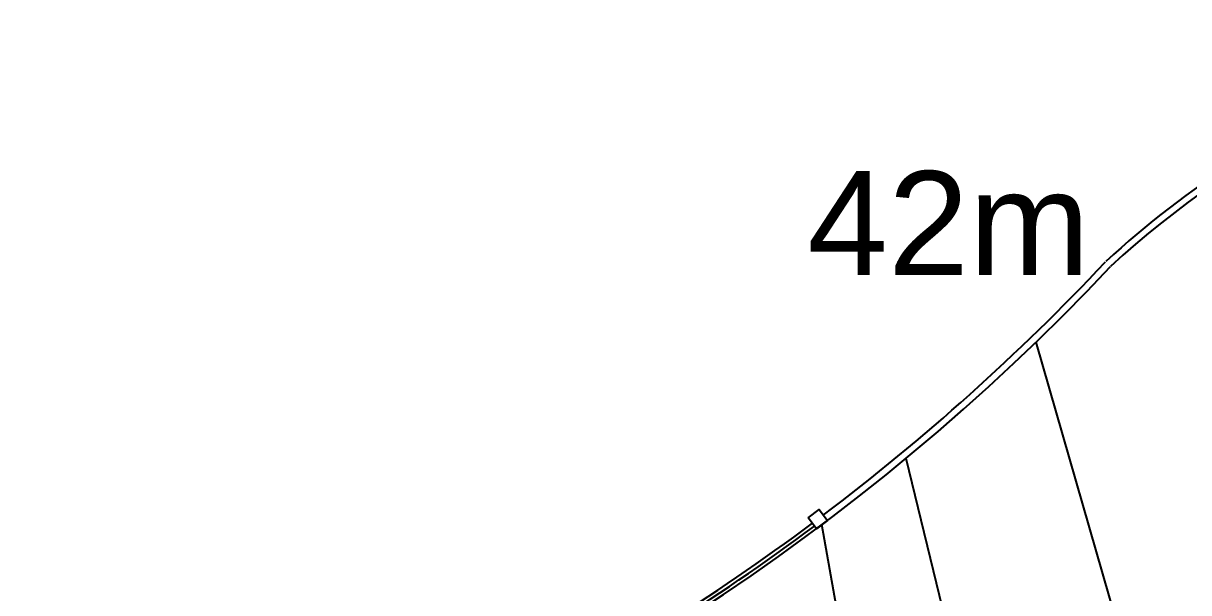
# Model space of a CAD drawing. Header units: millimetres. Extents: x 68 to 789, y 45 to 125.
# Drawn here: x 96.97 to 131, y 105.75 to 122.39 of the extents above; entities that cross this region are included whole.
import ezdxf

# ---------------------------------------------------------------- set-up
doc = ezdxf.new("R2010")
doc.units = ezdxf.units.MM
for name, color, linetype in [('CP', 1, 'Continuous'), ('CS', 2, 'Continuous'), ('Finca', 7, 'Continuous')]:
    doc.layers.add(name, color=color, linetype=linetype)
doc.styles.get("Standard").update_dxf_attribs({"font": 'arial.ttf'})

msp = doc.modelspace()

# ---------------------------------------------------------------- linework, layer by layer
at = {"layer": 'CP'}
for centre, radius, start, end in [((146.854, 95.69), 26.902, 112.1601, 132.8024), ((80.81, 160.322), 65.551, 307.07482, 316.76198), ((80.81, 160.322), 65.551, 297.27018, 306.72519)]:
    msp.add_arc(centre, radius, start, end, dxfattribs=at)
at = {"layer": 'CS'}
msp.add_line((121.277, 102.131), (120.289, 107.743), dxfattribs=at)
msp.add_lwpolyline([(119.888, 107.941), (120.207, 108.182), (120.449, 107.863), (120.13, 107.622)], close=True, dxfattribs=at)
msp.add_arc((80.81, 160.322), 65.651, 297.26998, 306.72578, dxfattribs=at)
at = {"layer": 'Finca'}
for p, q in [((126.534, 113.073), (136.563, 78.183)), ((124.527, 102.353), (122.743, 109.679)), ((124.527, 102.353), (122.743, 109.679))]:
    msp.add_line(p, q, dxfattribs=at)
for centre, radius, start, end in [((146.854, 95.69), 26.702, 66.7173, 132.8024), ((80.81, 160.322), 65.751, 261.96788, 316.76198)]:
    msp.add_arc(centre, radius, start, end, dxfattribs=at)

# ---------------------------------------------------------------- texts
at = {"layer": 'CP', "insert": (119.858, 118.072), "char_height": 3.0391, "attachment_point": 1}
msp.add_mtext_dynamic_manual_height_columns('42m', width=3.8419, gutter_width=15.195, heights=[0], dxfattribs=at)

doc.saveas('drawing.dxf')
